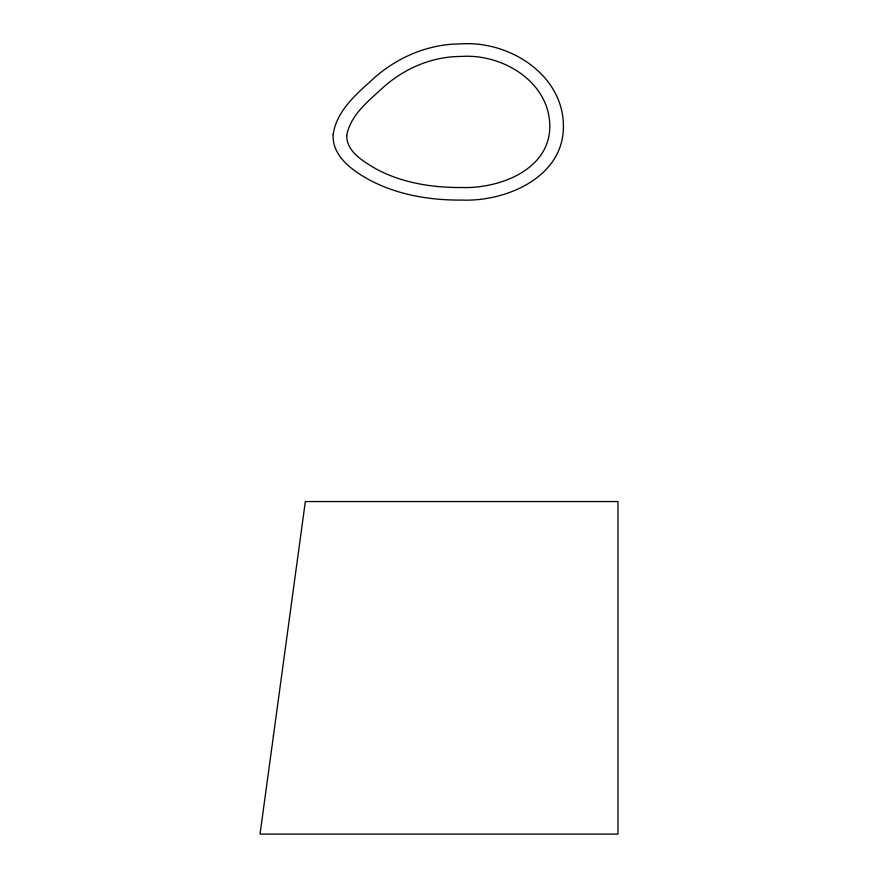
<?xml version="1.0" encoding="UTF-8"?>
<svg xmlns="http://www.w3.org/2000/svg" width="878" height="878" viewBox="0 0 878 878"><rect width="100%" height="100%" fill="white"/><g stroke="black" fill="none" stroke-linecap="round" stroke-linejoin="round"><path stroke-width="1.32" d="M272.18 745.016L260.031 834.089L617.969 834.1L617.969 501.547L305.335 501.547L273.398 736.104M272.312 744.149A199.021 0.615 -82.2 0 1 273.497 735.435M333.157 134.378C331.873 156.086 352.385 170.617 369.232 179.825C397.569 194.982 430.066 200.371 461.927 200.074C505.212 201.83 562.161 178.004 563.402 128.331C564.817 75.365 509.569 40.355 460.731 43.9C429.188 43.922 398.601 56.598 374.994 77.264C357.697 92.925 336.79 109.904 333.157 134.378M346.722 135.344C346.448 151.927 363.711 161.596 376.036 168.938C402.234 182.964 432.316 187.76 461.762 187.508C498.188 188.825 548.344 170.683 549.793 128.133C550.945 82.433 502.732 53.349 460.961 56.466C432.624 56.433 405.263 68.012 384.125 86.582C369.353 100.301 350.662 114.381 346.722 135.344"/></g></svg>
